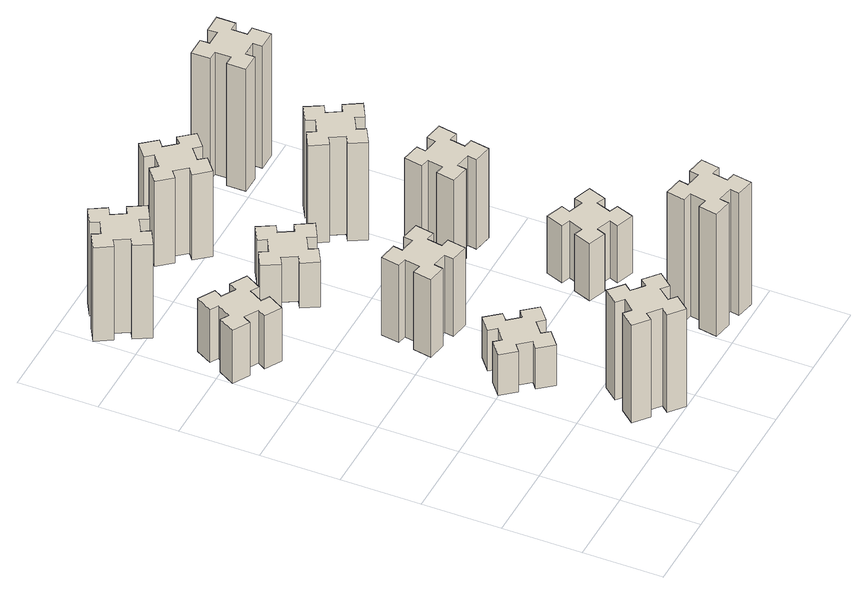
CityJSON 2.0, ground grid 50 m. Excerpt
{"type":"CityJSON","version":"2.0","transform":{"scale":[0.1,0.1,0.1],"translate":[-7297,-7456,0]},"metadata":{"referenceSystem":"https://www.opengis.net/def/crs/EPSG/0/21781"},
"CityObjects":{
"building1":{"type":"Building","attributes":{"class":"1000","function":"1000","usage":"1000","yearOfConstruction":2016,"roofType":"1000","measuredHeight":72,"storeysAboveGround":30,"storeysBelowGround":0},"geometry":[{"type":"Solid","lod":"1","boundaries":[[[[0,1,2,3,4,5,6,7,8,9,10,11,12,13,14,15,16,17,18,19]],[[17,16,20,21]],[[16,15,22,20]],[[15,14,23,22]],[[14,13,24,23]],[[13,12,25,24]],[[12,11,26,25]],[[11,10,27,26]],[[10,9,28,27]],[[9,8,29,28]],[[8,7,30,29]],[[7,6,31,30]],[[6,5,32,31]],[[5,4,33,32]],[[4,3,34,33]],[[3,2,35,34]],[[2,1,36,35]],[[1,0,37,36]],[[0,19,38,37]],[[19,18,39,38]],[[18,17,21,39]],[[24,25,26,27,28,29,30,31,32,33,34,35,36,37,38,39,21,20,22,23]]]]}]},
"building2":{"type":"Building","attributes":{"class":"1000","function":"1000","usage":"1000","yearOfConstruction":2016,"roofType":"1000","measuredHeight":39,"storeysAboveGround":30,"storeysBelowGround":0},"geometry":[{"type":"Solid","lod":"1","boundaries":[[[[40,41,42,43,44,45,46,47,48,49,50,51,52,53,54,55,56,57,58,59]],[[57,56,60,61]],[[56,55,62,60]],[[55,54,63,62]],[[54,53,64,63]],[[53,52,65,64]],[[52,51,66,65]],[[51,50,67,66]],[[50,49,68,67]],[[49,48,69,68]],[[48,47,70,69]],[[47,46,71,70]],[[46,45,72,71]],[[45,44,73,72]],[[44,43,74,73]],[[43,42,75,74]],[[42,41,76,75]],[[41,40,77,76]],[[40,59,78,77]],[[59,58,79,78]],[[58,57,61,79]],[[64,65,66,67,68,69,70,71,72,73,74,75,76,77,78,79,61,60,62,63]]]]}]},
"building3":{"type":"Building","attributes":{"class":"1000","function":"1000","usage":"1000","yearOfConstruction":2016,"roofType":"1000","measuredHeight":30,"storeysAboveGround":30,"storeysBelowGround":0},"geometry":[{"type":"Solid","lod":"1","boundaries":[[[[80,81,82,83,84,85,86,87,88,89,90,91,92,93,94,95,96,97,98,99]],[[97,96,100,101]],[[96,95,102,100]],[[95,94,103,102]],[[94,93,104,103]],[[93,92,105,104]],[[92,91,106,105]],[[91,90,107,106]],[[90,89,108,107]],[[89,88,109,108]],[[88,87,110,109]],[[87,86,111,110]],[[86,85,112,111]],[[85,84,113,112]],[[84,83,114,113]],[[83,82,115,114]],[[82,81,116,115]],[[81,80,117,116]],[[80,99,118,117]],[[99,98,119,118]],[[98,97,101,119]],[[104,105,106,107,108,109,110,111,112,113,114,115,116,117,118,119,101,100,102,103]]]]}]},
"building4":{"type":"Building","attributes":{"class":"1000","function":"1000","usage":"1000","yearOfConstruction":2016,"roofType":"1000","measuredHeight":69,"storeysAboveGround":30,"storeysBelowGround":0},"geometry":[{"type":"Solid","lod":"1","boundaries":[[[[120,121,122,123,124,125,126,127,128,129,130,131,132,133,134,135,136,137,138,139]],[[137,136,140,141]],[[136,135,142,140]],[[135,134,143,142]],[[134,133,144,143]],[[133,132,145,144]],[[132,131,146,145]],[[131,130,147,146]],[[130,129,148,147]],[[129,128,149,148]],[[128,127,150,149]],[[127,126,151,150]],[[126,125,152,151]],[[125,124,153,152]],[[124,123,154,153]],[[123,122,155,154]],[[122,121,156,155]],[[121,120,157,156]],[[120,139,158,157]],[[139,138,159,158]],[[138,137,141,159]],[[144,145,146,147,148,149,150,151,152,153,154,155,156,157,158,159,141,140,142,143]]]]}]},
"building5":{"type":"Building","attributes":{"class":"1000","function":"1000","usage":"1000","yearOfConstruction":2016,"roofType":"1000","measuredHeight":57,"storeysAboveGround":30,"storeysBelowGround":0},"geometry":[{"type":"Solid","lod":"1","boundaries":[[[[160,161,162,163,164,165,166,167,168,169,170,171,172,173,174,175,176,177,178,179]],[[177,176,180,181]],[[176,175,182,180]],[[175,174,183,182]],[[174,173,184,183]],[[173,172,185,184]],[[172,171,186,185]],[[171,170,187,186]],[[170,169,188,187]],[[169,168,189,188]],[[168,167,190,189]],[[167,166,191,190]],[[166,165,192,191]],[[165,164,193,192]],[[164,163,194,193]],[[163,162,195,194]],[[162,161,196,195]],[[161,160,197,196]],[[160,179,198,197]],[[179,178,199,198]],[[178,177,181,199]],[[184,185,186,187,188,189,190,191,192,193,194,195,196,197,198,199,181,180,182,183]]]]}]},
"building6":{"type":"Building","attributes":{"class":"1000","function":"1000","usage":"1000","yearOfConstruction":2016,"roofType":"1000","measuredHeight":33,"storeysAboveGround":30,"storeysBelowGround":0},"geometry":[{"type":"Solid","lod":"1","boundaries":[[[[200,201,202,203,204,205,206,207,208,209,210,211,212,213,214,215,216,217,218,219]],[[217,216,220,221]],[[216,215,222,220]],[[215,214,223,222]],[[214,213,224,223]],[[213,212,225,224]],[[212,211,226,225]],[[211,210,227,226]],[[210,209,228,227]],[[209,208,229,228]],[[208,207,230,229]],[[207,206,231,230]],[[206,205,232,231]],[[205,204,233,232]],[[204,203,234,233]],[[203,202,235,234]],[[202,201,236,235]],[[201,200,237,236]],[[200,219,238,237]],[[219,218,239,238]],[[218,217,221,239]],[[224,225,226,227,228,229,230,231,232,233,234,235,236,237,238,239,221,220,222,223]]]]}]},
"building7":{"type":"Building","attributes":{"class":"1000","function":"1000","usage":"1000","yearOfConstruction":2016,"roofType":"1000","measuredHeight":90,"storeysAboveGround":30,"storeysBelowGround":0},"geometry":[{"type":"Solid","lod":"1","boundaries":[[[[240,241,242,243,244,245,246,247,248,249,250,251,252,253,254,255,256,257,258,259]],[[257,256,260,261]],[[256,255,262,260]],[[255,254,263,262]],[[254,253,264,263]],[[253,252,265,264]],[[252,251,266,265]],[[251,250,267,266]],[[250,249,268,267]],[[249,248,269,268]],[[248,247,270,269]],[[247,246,271,270]],[[246,245,272,271]],[[245,244,273,272]],[[244,243,274,273]],[[243,242,275,274]],[[242,241,276,275]],[[241,240,277,276]],[[240,259,278,277]],[[259,258,279,278]],[[258,257,261,279]],[[264,265,266,267,268,269,270,271,272,273,274,275,276,277,278,279,261,260,262,263]]]]}]},
"building8":{"type":"Building","attributes":{"class":"1000","function":"1000","usage":"1000","yearOfConstruction":2016,"roofType":"1000","measuredHeight":63,"storeysAboveGround":30,"storeysBelowGround":0},"geometry":[{"type":"Solid","lod":"1","boundaries":[[[[280,281,282,283,284,285,286,287,288,289,290,291,292,293,294,295,296,297,298,299]],[[297,296,300,301]],[[296,295,302,300]],[[295,294,303,302]],[[294,293,304,303]],[[293,292,305,304]],[[292,291,306,305]],[[291,290,307,306]],[[290,289,308,307]],[[289,288,309,308]],[[288,287,310,309]],[[287,286,311,310]],[[286,285,312,311]],[[285,284,313,312]],[[284,283,314,313]],[[283,282,315,314]],[[282,281,316,315]],[[281,280,317,316]],[[280,299,318,317]],[[299,298,319,318]],[[298,297,301,319]],[[304,305,306,307,308,309,310,311,312,313,314,315,316,317,318,319,301,300,302,303]]]]}]},
"building9":{"type":"Building","attributes":{"class":"1000","function":"1000","usage":"1000","yearOfConstruction":2016,"roofType":"1000","measuredHeight":42,"storeysAboveGround":30,"storeysBelowGround":0},"geometry":[{"type":"Solid","lod":"1","boundaries":[[[[320,321,322,323,324,325,326,327,328,329,330,331,332,333,334,335,336,337,338,339]],[[337,336,340,341]],[[336,335,342,340]],[[335,334,343,342]],[[334,333,344,343]],[[333,332,345,344]],[[332,331,346,345]],[[331,330,347,346]],[[330,329,348,347]],[[329,328,349,348]],[[328,327,350,349]],[[327,326,351,350]],[[326,325,352,351]],[[325,324,353,352]],[[324,323,354,353]],[[323,322,355,354]],[[322,321,356,355]],[[321,320,357,356]],[[320,339,358,357]],[[339,338,359,358]],[[338,337,341,359]],[[344,345,346,347,348,349,350,351,352,353,354,355,356,357,358,359,341,340,342,343]]]]}]},
"building10":{"type":"Building","attributes":{"class":"1000","function":"1000","usage":"1000","yearOfConstruction":2016,"roofType":"1000","measuredHeight":66,"storeysAboveGround":30,"storeysBelowGround":0},"geometry":[{"type":"Solid","lod":"1","boundaries":[[[[360,361,362,363,364,365,366,367,368,369,370,371,372,373,374,375,376,377,378,379]],[[377,376,380,381]],[[376,375,382,380]],[[375,374,383,382]],[[374,373,384,383]],[[373,372,385,384]],[[372,371,386,385]],[[371,370,387,386]],[[370,369,388,387]],[[369,368,389,388]],[[368,367,390,389]],[[367,366,391,390]],[[366,365,392,391]],[[365,364,393,392]],[[364,363,394,393]],[[363,362,395,394]],[[362,361,396,395]],[[361,360,397,396]],[[360,379,398,397]],[[379,378,399,398]],[[378,377,381,399]],[[384,385,386,387,388,389,390,391,392,393,394,395,396,397,398,399,381,380,382,383]]]]}]},
"building11":{"type":"Building","attributes":{"class":"1000","function":"1000","usage":"1000","yearOfConstruction":2016,"roofType":"1000","measuredHeight":72,"storeysAboveGround":30,"storeysBelowGround":0},"geometry":[{"type":"Solid","lod":"1","boundaries":[[[[400,401,402,403,404,405,406,407,408,409,410,411,412,413,414,415,416,417,418,419]],[[417,416,420,421]],[[416,415,422,420]],[[415,414,423,422]],[[414,413,424,423]],[[413,412,425,424]],[[412,411,426,425]],[[411,410,427,426]],[[410,409,428,427]],[[409,408,429,428]],[[408,407,430,429]],[[407,406,431,430]],[[406,405,432,431]],[[405,404,433,432]],[[404,403,434,433]],[[403,402,435,434]],[[402,401,436,435]],[[401,400,437,436]],[[400,419,438,437]],[[419,418,439,438]],[[418,417,421,439]],[[424,425,426,427,428,429,430,431,432,433,434,435,436,437,438,439,421,420,422,423]]]]}]},
"building12":{"type":"Building","attributes":{"class":"1000","function":"1000","usage":"1000","yearOfConstruction":2016,"roofType":"1000","measuredHeight":90,"storeysAboveGround":30,"storeysBelowGround":0},"geometry":[{"type":"Solid","lod":"1","boundaries":[[[[440,441,442,443,444,445,446,447,448,449,450,451,452,453,454,455,456,457,458,459]],[[457,456,460,461]],[[456,455,462,460]],[[455,454,463,462]],[[454,453,464,463]],[[453,452,465,464]],[[452,451,466,465]],[[451,450,467,466]],[[450,449,468,467]],[[449,448,469,468]],[[448,447,470,469]],[[447,446,471,470]],[[446,445,472,471]],[[445,444,473,472]],[[444,443,474,473]],[[443,442,475,474]],[[442,441,476,475]],[[441,440,477,476]],[[440,459,478,477]],[[459,458,479,478]],[[458,457,461,479]],[[464,465,466,467,468,469,470,471,472,473,474,475,476,477,478,479,461,460,462,463]]]]}]}
},
"vertices":[
[766,193,0],[843,129,0],[804,83,0],[896,6,0],[973,98,0],[927,136,0],[992,213,0],[1038,174,0],[1115,266,0],[1023,343,0],[984,297,0],[908,362,0],[946,408,0],[854,485,0],[777,393,0],[823,354,0],[759,278,0],[713,316,0],[636,224,0],[728,147,0],[759,278,720],[713,316,720],[823,354,720],[777,393,720],[854,485,720],[946,408,720],[908,362,720],[984,297,720],[1023,343,720],[1115,266,720],[1038,174,720],[992,213,720],[927,136,720],[973,98,720],[896,6,720],[804,83,720],[843,129,720],[766,193,720],[728,147,720],[636,224,720],
[306,2367,0],[356,2454,0],[408,2424,0],[468,2528,0],[364,2588,0],[334,2536,0],[247,2586,0],[277,2638,0],[173,2698,0],[113,2594,0],[165,2564,0],[115,2477,0],[63,2507,0],[3,2403,0],[107,2343,0],[137,2395,0],[224,2345,0],[194,2293,0],[298,2233,0],[358,2337,0],[224,2345,390],[194,2293,390],[137,2395,390],[107,2343,390],[3,2403,390],[63,2507,390],[115,2477,390],[165,2564,390],[113,2594,390],[173,2698,390],[277,2638,390],[247,2586,390],[334,2536,390],[364,2588,390],[468,2528,390],[408,2424,390],[356,2454,390],[306,2367,390],[358,2337,390],[298,2233,390],
[808,869,0],[884,933,0],[923,887,0],[1015,964,0],[938,1056,0],[892,1018,0],[827,1094,0],[873,1133,0],[796,1225,0],[704,1148,0],[743,1102,0],[666,1037,0],[628,1083,0],[536,1006,0],[613,914,0],[659,953,0],[723,876,0],[677,838,0],[754,746,0],[846,823,0],[723,876,300],[677,838,300],[659,953,300],[613,914,300],[536,1006,300],[628,1083,300],[666,1037,300],[743,1102,300],[704,1148,300],[796,1225,300],[873,1133,300],[827,1094,300],[892,1018,300],[938,1056,300],[1015,964,300],[923,887,300],[884,933,300],[808,869,300],[846,823,300],[754,746,300],
[224,3326,0],[137,3276,0],[107,3328,0],[3,3268,0],[63,3164,0],[115,3194,0],[165,3107,0],[113,3077,0],[173,2973,0],[277,3033,0],[247,3085,0],[334,3135,0],[364,3083,0],[468,3143,0],[408,3247,0],[356,3217,0],[306,3304,0],[358,3334,0],[298,3438,0],[194,3378,0],[306,3304,690],[358,3334,690],[356,3217,690],[408,3247,690],[468,3143,690],[364,3083,690],[334,3135,690],[247,3085,690],[277,3033,690],[173,2973,690],[113,3077,690],[165,3107,690],[115,3194,690],[63,3164,690],[3,3268,690],[107,3328,690],[137,3276,690],[224,3326,690],[194,3378,690],[298,3438,690],
[807,1526,0],[905,1508,0],[895,1449,0],[1013,1428,0],[1034,1547,0],[975,1557,0],[992,1655,0],[1051,1645,0],[1072,1763,0],[954,1784,0],[944,1725,0],[845,1742,0],[856,1801,0],[737,1822,0],[717,1704,0],[776,1694,0],[758,1595,0],[699,1606,0],[678,1487,0],[797,1467,0],[758,1595,570],[699,1606,570],[776,1694,570],[717,1704,570],[737,1822,570],[856,1801,570],[845,1742,570],[944,1725,570],[954,1784,570],[1072,1763,570],[1051,1645,570],[992,1655,570],[975,1557,570],[1034,1547,570],[1013,1428,570],[895,1449,570],[905,1508,570],[807,1526,570],[797,1467,570],[678,1487,570],
[887,2345,0],[974,2395,0],[1004,2343,0],[1108,2403,0],[1048,2507,0],[996,2477,0],[946,2564,0],[998,2594,0],[938,2698,0],[834,2638,0],[864,2586,0],[777,2536,0],[747,2588,0],[643,2528,0],[703,2424,0],[755,2454,0],[805,2367,0],[753,2337,0],[813,2233,0],[917,2293,0],[805,2367,330],[753,2337,330],[755,2454,330],[703,2424,330],[643,2528,330],[747,2588,330],[777,2536,330],[864,2586,330],[834,2638,330],[938,2698,330],[998,2594,330],[946,2564,330],[996,2477,330],[1048,2507,330],[1108,2403,330],[1004,2343,330],[974,2395,330],[887,2345,330],[917,2293,330],[813,2233,330],
[1784,345,0],[1685,362,0],[1696,421,0],[1577,442,0],[1557,324,0],[1616,314,0],[1598,215,0],[1539,226,0],[1518,107,0],[1637,87,0],[1647,146,0],[1745,128,0],[1735,69,0],[1853,48,0],[1874,167,0],[1815,177,0],[1832,275,0],[1891,265,0],[1912,383,0],[1794,404,0],[1832,275,900],[1891,265,900],[1815,177,900],[1874,167,900],[1853,48,900],[1735,69,900],[1745,128,900],[1647,146,900],[1637,87,900],[1518,107,900],[1539,226,900],[1598,215,900],[1616,314,900],[1557,324,900],[1577,442,900],[1696,421,900],[1685,362,900],[1784,345,900],[1794,404,900],[1912,383,900],
[1092,3238,0],[1027,3314,0],[1073,3353,0],[996,3445,0],[904,3368,0],[943,3322,0],[866,3257,0],[828,3303,0],[736,3226,0],[813,3134,0],[859,3173,0],[923,3096,0],[877,3058,0],[954,2966,0],[1046,3043,0],[1008,3089,0],[1084,3153,0],[1123,3107,0],[1215,3184,0],[1138,3276,0],[1084,3153,630],[1123,3107,630],[1008,3089,630],[1046,3043,630],[954,2966,630],[877,3058,630],[923,3096,630],[859,3173,630],[813,3134,630],[736,3226,630],[828,3303,630],[866,3257,630],[943,3322,630],[904,3368,630],[996,3445,630],[1073,3353,630],[1027,3314,630],[1092,3238,630],[1138,3276,630],[1215,3184,630],
[1629,1070,0],[1595,976,0],[1539,997,0],[1497,884,0],[1610,843,0],[1631,899,0],[1725,865,0],[1704,809,0],[1817,767,0],[1858,880,0],[1802,901,0],[1836,995,0],[1892,974,0],[1933,1087,0],[1820,1128,0],[1800,1072,0],[1706,1106,0],[1727,1162,0],[1614,1203,0],[1573,1090,0],[1706,1106,420],[1727,1162,420],[1800,1072,420],[1820,1128,420],[1933,1087,420],[1892,974,420],[1836,995,420],[1802,901,420],[1858,880,420],[1817,767,420],[1704,809,420],[1725,865,420],[1631,899,420],[1610,843,420],[1497,884,420],[1539,997,420],[1595,976,420],[1629,1070,420],[1573,1090,420],[1614,1203,420],
[1547,1726,0],[1645,1708,0],[1635,1649,0],[1753,1628,0],[1774,1747,0],[1715,1757,0],[1732,1855,0],[1791,1845,0],[1812,1963,0],[1694,1984,0],[1684,1925,0],[1585,1942,0],[1596,2001,0],[1477,2022,0],[1457,1904,0],[1516,1894,0],[1498,1795,0],[1439,1806,0],[1418,1687,0],[1537,1667,0],[1498,1795,660],[1439,1806,660],[1516,1894,660],[1457,1904,660],[1477,2022,660],[1596,2001,660],[1585,1942,660],[1684,1925,660],[1694,1984,660],[1812,1963,660],[1791,1845,660],[1732,1855,660],[1715,1757,660],[1774,1747,660],[1753,1628,660],[1635,1649,660],[1645,1708,660],[1547,1726,660],[1537,1667,660],[1418,1687,660],
[1527,2345,0],[1614,2395,0],[1644,2343,0],[1748,2403,0],[1688,2507,0],[1636,2477,0],[1586,2564,0],[1638,2594,0],[1578,2698,0],[1474,2638,0],[1504,2586,0],[1417,2536,0],[1387,2588,0],[1283,2528,0],[1343,2424,0],[1395,2454,0],[1445,2367,0],[1393,2337,0],[1453,2233,0],[1557,2293,0],[1445,2367,720],[1393,2337,720],[1395,2454,720],[1343,2424,720],[1283,2528,720],[1387,2588,720],[1417,2536,720],[1504,2586,720],[1474,2638,720],[1578,2698,720],[1638,2594,720],[1586,2564,720],[1636,2477,720],[1688,2507,720],[1748,2403,720],[1644,2343,720],[1614,2395,720],[1527,2345,720],[1557,2293,720],[1453,2233,720],
[1605,3255,0],[1605,3155,0],[1545,3155,0],[1545,3035,0],[1665,3035,0],[1665,3095,0],[1765,3095,0],[1765,3035,0],[1885,3035,0],[1885,3155,0],[1825,3155,0],[1825,3255,0],[1885,3255,0],[1885,3375,0],[1765,3375,0],[1765,3315,0],[1665,3315,0],[1665,3375,0],[1545,3375,0],[1545,3255,0],[1665,3315,900],[1665,3375,900],[1765,3315,900],[1765,3375,900],[1885,3375,900],[1885,3255,900],[1825,3255,900],[1825,3155,900],[1885,3155,900],[1885,3035,900],[1765,3035,900],[1765,3095,900],[1665,3095,900],[1665,3035,900],[1545,3035,900],[1545,3155,900],[1605,3155,900],[1605,3255,900],[1545,3255,900],[1545,3375,900]
]}
